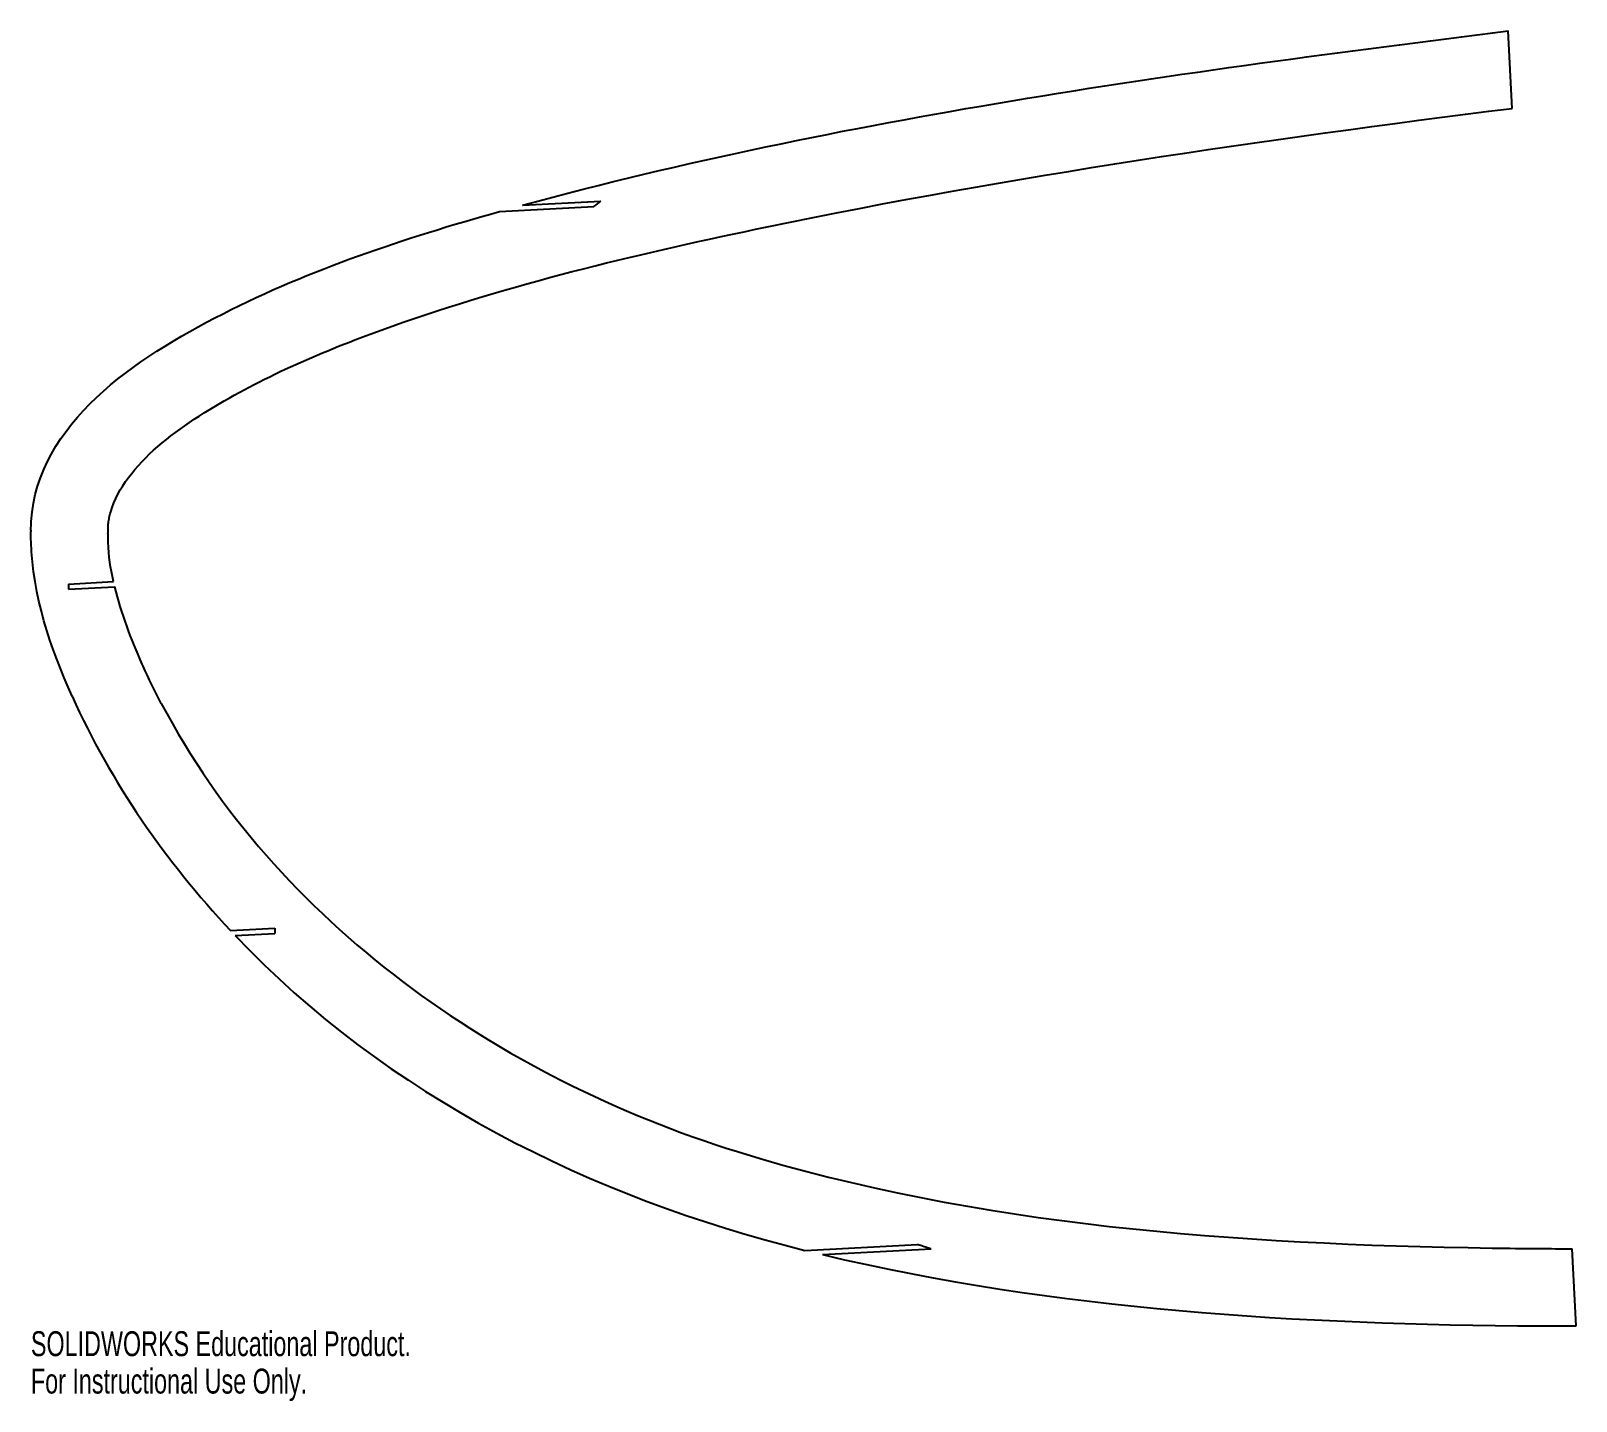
# Model space of a CAD drawing. Header units: millimetres. Extents: x -378 to -78, y -288 to -22.
import ezdxf

# ---------------------------------------------------------------- set-up
doc = ezdxf.new("R2010")
doc.units = ezdxf.units.MM
doc.styles.add('SLDTEXTSTYLE0', font='TXT', dxfattribs={"width": 0.7})

msp = doc.modelspace()

# ---------------------------------------------------------------- linework, layer by layer
at = {"color": 7, "linetype": 'Continuous', "lineweight": 25}
for p, q in [((-90.78, -37.35), (-91.57, -22.34)), ((-287.16, -57.36), (-268.84, -56.4)), ((-282.67, -56.12), (-267.49, -55.33)), ((-370.74, -129.58), (-361.97, -129.12)), ((-370.74, -129.58), (-370.74, -130.58)), ((-370.74, -130.58), (-361.73, -130.11)), ((-339.32, -196.78), (-330.74, -196.33)), ((-338.42, -197.73), (-330.74, -197.33)), ((-330.74, -196.33), (-330.74, -197.33)), ((-227.92, -258.78), (-206.13, -257.64)), ((-224.51, -259.61), (-203.48, -258.5)), ((-78.41, -273.44), (-79.2, -258.46))]:
    msp.add_line(p, q, dxfattribs=at)
for points in [[(-282.67, -56.12), (-220.2, -39.17), (-155.8, -30.37), (-91.57, -22.34)], [(-268.84, -56.4), (-268.39, -56.04), (-267.94, -55.68), (-267.49, -55.33)], [(-362.98, -117.72), (-362.93, -117.35), (-362.88, -117), (-362.81, -116.67)], [(-362.81, -116.67), (-362.74, -116.33), (-362.65, -115.98), (-362.54, -115.6)], [(-377.98, -121.38), (-378, -120.74), (-378.01, -120.11), (-378, -119.47)], [(-378, -119.12), (-377.99, -118.55), (-377.98, -117.99), (-377.95, -117.43)], [(-378, -119.12), (-378, -119.21), (-378, -119.3), (-378, -119.39)], [(-378, -119.44), (-378, -119.42), (-378, -119.41), (-378, -119.39)], [(-378, -119.47), (-378, -119.46), (-378, -119.45), (-378, -119.44)], [(-363.06, -119.89), (-363.07, -119.8), (-363.07, -119.72), (-363.06, -119.64)], [(-363.06, -118.98), (-363.05, -118.75), (-363.05, -118.53), (-363.04, -118.43)], [(-363.06, -119.1), (-363.06, -119.06), (-363.06, -119.02), (-363.06, -118.98)], [(-363.06, -119.3), (-363.06, -119.23), (-363.06, -119.16), (-363.06, -119.1)], [(-363.06, -119.61), (-363.06, -119.57), (-363.06, -119.42), (-363.06, -119.3)], [(-363.06, -119.62), (-363.06, -119.62), (-363.06, -119.62), (-363.06, -119.61)], [(-363.06, -119.64), (-363.06, -119.63), (-363.06, -119.63), (-363.06, -119.62)], [(-363.04, -118.43), (-363.03, -118.22), (-363.01, -117.99), (-362.98, -117.76)], [(-362.98, -117.75), (-362.98, -117.74), (-362.98, -117.73), (-362.98, -117.72)], [(-362.98, -117.76), (-362.98, -117.76), (-362.98, -117.75), (-362.98, -117.75)], [(-370, -151.35), (-374.26, -141.86), (-377.68, -131.78), (-377.98, -121.38)], [(-363.06, -120.01), (-363.06, -119.97), (-363.06, -119.93), (-363.06, -119.89)], [(-363.06, -120.04), (-363.06, -120.03), (-363.06, -120.02), (-363.06, -120.01)], [(-363.06, -120.06), (-363.06, -120.06), (-363.06, -120.05), (-363.06, -120.04)], [(-363.05, -120.75), (-363.06, -120.51), (-363.06, -120.28), (-363.06, -120.06)], [(-363.04, -120.99), (-363.05, -120.91), (-363.05, -120.83), (-363.05, -120.75)], [(-363.04, -121.12), (-363.04, -121.07), (-363.04, -121.03), (-363.04, -120.99)], [(-363.03, -121.32), (-363.03, -121.25), (-363.04, -121.18), (-363.04, -121.12)], [(-363.03, -121.44), (-363.03, -121.4), (-363.03, -121.36), (-363.03, -121.32)], [(-361.97, -129.12), (-362.62, -126.34), (-362.93, -124.31), (-363.03, -121.44)], [(-356.43, -145.12), (-358.63, -140.2), (-360.46, -135.27), (-361.73, -130.11)], [(-356.38, -145.25), (-356.4, -145.2), (-356.41, -145.16), (-356.43, -145.12)], [(-356.26, -145.51), (-356.3, -145.42), (-356.34, -145.33), (-356.38, -145.25)], [(-352.73, -152.72), (-353.98, -150.34), (-355.17, -147.93), (-356.26, -145.51)], [(-370, -151.35), (-362.5, -168.09), (-351.86, -183.35), (-339.32, -196.78)], [(-338.42, -197.73), (-309.07, -228.72), (-269.33, -248.54), (-227.92, -258.78)], [(-203.48, -258.5), (-204.36, -258.22), (-205.25, -257.93), (-206.13, -257.64)], [(-224.51, -259.61), (-178.99, -270.38), (-132.02, -273.14), (-85.32, -273.42)], [(-94.67, -258.34), (-91.65, -258.38), (-88.63, -258.42), (-85.61, -258.44)], [(-85.61, -258.44), (-83.47, -258.45), (-81.33, -258.46), (-79.2, -258.46)], [(-85.32, -273.42), (-83.02, -273.44), (-80.71, -273.44), (-78.41, -273.44)]]:
    msp.add_open_spline(points, degree=3, dxfattribs=at)
for points, knots in [([(-362.54, -115.6), (-359.74, -106.19), (-348.96, -98.75), (-328.27, -87.22), (-317.06, -82.73), (-282.84, -70.87), (-259.1, -65.28), (-187.6, -50.43), (-139.19, -43.42), (-90.78, -37.35)], [0, 0, 0, 0, 0.125, 0.125, 0.25, 0.25, 0.5, 0.5, 1, 1, 1, 1]), ([(-377.95, -117.43), (-376.74, -98.39), (-357.76, -85.82), (-323.76, -68.51), (-305.53, -62.5), (-287.16, -57.36)], [0, 0, 0, 0, 0.5, 0.5, 1, 1, 1, 1]), ([(-352.73, -152.72), (-330.42, -195.1), (-287.59, -225.15), (-194.41, -254.13), (-144.25, -257.54), (-94.67, -258.34)], [0, 0, 0, 0, 0.5, 0.5, 1, 1, 1, 1])]:
    msp.add_open_spline(points, degree=3, knots=knots, dxfattribs=at)

# ---------------------------------------------------------------- texts
at = {"color": 7, "linetype": 'Continuous', "char_height": 4.8336, "attachment_point": 1, "style": 'SLDTEXTSTYLE0'}
for s, insert in [('SOLIDWORKS Educational Product.', (-378.01, -274.46)), ('For Instructional Use Only.', (-378.01, -281.71))]:
    msp.add_mtext(s, dxfattribs=dict(at, insert=insert))

doc.saveas('drawing.dxf')
